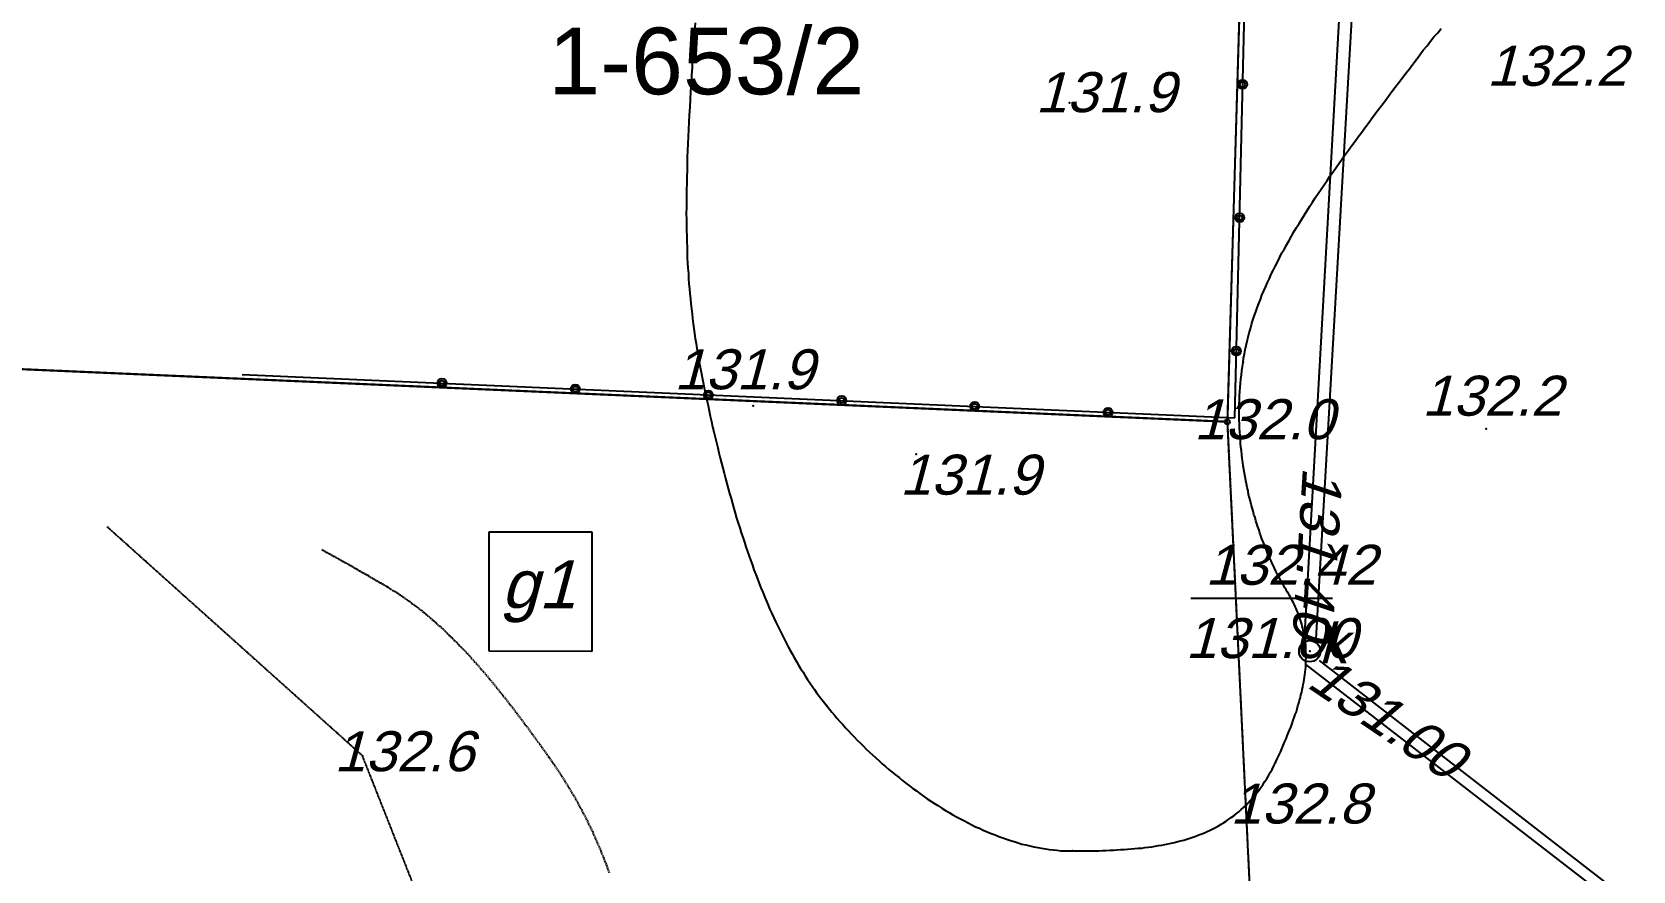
# Model space of a CAD drawing. Header units: millimetres. Extents: x -105266 to 178069, y 491 to 168574.
# Drawn here: x 20124 to 26127, y 88940 to 92085 of the extents above; entities that cross this region are included whole.
import ezdxf
from ezdxf.enums import TextEntityAlignment as Align

# ---------------------------------------------------------------- set-up
doc = ezdxf.new("R2010")
doc.units = ezdxf.units.MM
for name, pattern in [('1', [0]), ('BGT', [0]), ('BUD', [0]), ('GDE', [0]), ('GUK', [2.8, 2.1, -0.7]), ('GUZ', [1.4, 0.7, -0.7]), ('UBK', [2.1, 1.4, -0.7]), ('WRC', [0]), ('WRP', [4.5, 3, -1.5]), ('WSD', [2.45, 1.75, -0.7])]:
    doc.linetypes.add(name, pattern=pattern)
for name, color, linetype in [('DZIALKI', 7, 'GDE'), ('EBUOA_MZ_T_0', 14, 'Continuous'), ('EBUPP_MZ_L_1', 14, 'BUD'), ('KONTURY', 90, 'GUK'), ('NUMERY_DZIALEK', 7, 'Continuous'), ('PUNKTY', 7, 'Continuous'), ('SZOPO_L_0', 171, '1'), ('UKKOA_T_0', 23, 'Continuous'), ('UKKOC_T_0', 23, 'Continuous'), ('UKKPA_L_0', 23, '1'), ('UKKPA_L_4', 14, '1'), ('UKKPB_L_0', 23, 'UBK'), ('UZYTKI', 90, 'GUZ'), ('WUKOS_T_4', 34, 'Continuous'), ('WUKPS_L_1', 34, '1'), ('WUKPS_L_8', 34, '1'), ('WWRPH_L_0', 23, 'WRC'), ('WWRPH_L_1', 23, 'WRP')]:
    doc.layers.add(name, color=color, linetype=linetype)
doc.styles.get("Standard").update_dxf_attribs({"font": 'arial.ttf'})

# ---------------------------------------------------------------- blocks, each defined once
blk = doc.blocks.new('GRO')
at = {"linetype": 'Continuous'}
blk.add_circle((0, 0), 0.09, dxfattribs=at)

msp = doc.modelspace()

# ---------------------------------------------------------------- linework, layer by layer
at = {"layer": 'DZIALKI'}
for p, q in [((24683.92, 93300.63), (24605.92, 90623.63)), ((17417.92, 90936.63), (24605.92, 90623.63)), ((24605.92, 90623.63), (19490.92, 90846.63)), ((24605.92, 90623.63), (24773.92, 87117.63))]:
    msp.add_line(p, q, dxfattribs=at)
at = {"layer": 'EBUPP_MZ_L_1', "linetype": 'BUD'}
for p, q in [((21837.92, 90211.63), (22222.92, 90210.63)), ((21837.92, 89763.63), (21837.92, 90211.63)), ((22222.92, 90210.63), (22222.92, 89762.63)), ((22222.92, 89762.63), (21837.92, 89763.63))]:
    msp.add_line(p, q, dxfattribs=at)
at = {"layer": 'KONTURY'}
for p, q in [((24683.92, 93300.63), (24605.92, 90623.63)), ((24605.92, 90623.63), (19490.92, 90846.63))]:
    msp.add_line(p, q, dxfattribs=at)
at = {"layer": 'SZOPO_L_0', "linetype": 'BGT'}
for p, q in [((24633.92, 90638.63), (24695.92, 93270.63)), ((20911.92, 90801.63), (24633.92, 90638.63))]:
    msp.add_line(p, q, dxfattribs=at)
for centre, radius in [((24662.92, 91888.63), 17), ((24662.92, 91888.63), 10), ((24651.92, 91388.63), 17), ((24651.92, 91388.63), 10), ((24639.92, 90888.63), 17), ((24639.92, 90888.63), 10), ((21660.92, 90768.63), 17), ((21660.92, 90768.63), 10), ((22160.92, 90746.63), 17), ((22160.92, 90746.63), 10), ((22659.92, 90724.63), 17), ((22659.92, 90724.63), 10), ((23159.92, 90703.63), 17), ((23159.92, 90703.63), 10), ((23658.92, 90681.63), 17), ((23658.92, 90681.63), 10), ((24158.92, 90659.63), 17), ((24158.92, 90659.63), 10)]:
    msp.add_circle(centre, radius, dxfattribs=at)
at = {"layer": 'UKKOC_T_0', "linetype": 'Continuous'}
msp.add_line((24468.92, 89962.63), (25000.92, 89962.63), dxfattribs=at)
at = {"layer": 'UKKPA_L_0', "linetype": '1'}
msp.add_circle((24914.92, 89763.63), 40, dxfattribs=at)
at = {"layer": 'UKKPA_L_4'}
msp.add_point((24914.92, 89763.63), dxfattribs=at)
at = {"layer": 'UKKPB_L_0', "linetype": '1'}
for p, q in [((25291.92, 95951.63), (24937.92, 89809.63)), ((24895.92, 89806.63), (25236.92, 95930.63)), ((28904.92, 86618.63), (24898.92, 89715.63)), ((24950.92, 89728.63), (28930.92, 86644.63))]:
    msp.add_line(p, q, dxfattribs=at)
at = {"layer": 'UZYTKI'}
for p, q in [((24683.92, 93300.63), (24605.92, 90623.63)), ((24605.92, 90623.63), (19490.92, 90846.63)), ((24605.92, 90623.63), (24773.92, 87117.63))]:
    msp.add_line(p, q, dxfattribs=at)
at = {"layer": 'WUKPS_L_1', "linetype": 'WSD'}
for p, q in [((21362.92, 89371.63), (20405.92, 90229.63)), ((21745.92, 88403.63), (21362.92, 89371.63))]:
    msp.add_line(p, q, dxfattribs=at)
at = {"layer": 'WUKPS_L_8', "linetype": '1'}
for p in [(25657.92, 91957.63), (24013.92, 91819.63), (22827.92, 90683.63), (24605.92, 90627.63), (25576.92, 90597.63), (23438.92, 90502.63), (21362.92, 89371.63), (24674.92, 89176.63)]:
    msp.add_point(p, dxfattribs=at)
at = {"layer": 'WWRPH_L_0', "linetype": 'WRC'}
for p, q in [((22610.92, 92119.63), (22607.92, 92084.63)), ((25394.92, 92082.63), (25407.92, 92098.63)), ((22605.92, 92050.63), (22603.92, 92017.63)), ((22607.92, 92084.63), (22605.92, 92050.63)), ((25340.92, 92016.63), (25354.92, 92033.63)), ((25354.92, 92033.63), (25367.92, 92050.63)), ((25367.92, 92050.63), (25380.92, 92066.63)), ((25380.92, 92066.63), (25394.92, 92082.63)), ((22600.92, 91985.63), (22598.92, 91953.63)), ((22603.92, 92017.63), (22600.92, 91985.63)), ((25301.92, 91964.63), (25314.92, 91982.63)), ((25314.92, 91982.63), (25327.92, 91999.63)), ((25327.92, 91999.63), (25340.92, 92016.63)), ((22596.92, 91922.63), (22594.92, 91891.63)), ((22598.92, 91953.63), (22596.92, 91922.63)), ((25248.92, 91895.63), (25261.92, 91912.63)), ((25261.92, 91912.63), (25275.92, 91930.63)), ((25275.92, 91930.63), (25288.92, 91947.63)), ((25288.92, 91947.63), (25301.92, 91964.63)), ((22592.92, 91861.63), (22591.92, 91832.63)), ((22594.92, 91891.63), (22592.92, 91861.63)), ((25210.92, 91844.63), (25222.92, 91861.63)), ((25222.92, 91861.63), (25235.92, 91878.63)), ((25235.92, 91878.63), (25248.92, 91895.63)), ((22589.92, 91803.63), (22587.92, 91774.63)), ((22591.92, 91832.63), (22589.92, 91803.63)), ((25158.92, 91776.63), (25171.92, 91793.63)), ((25171.92, 91793.63), (25184.92, 91810.63)), ((25184.92, 91810.63), (25197.92, 91827.63)), ((25197.92, 91827.63), (25210.92, 91844.63)), ((22586.92, 91746.63), (22585.92, 91719.63)), ((22587.92, 91774.63), (22586.92, 91746.63)), ((25121.92, 91725.63), (25133.92, 91742.63)), ((25133.92, 91742.63), (25146.92, 91759.63)), ((25146.92, 91759.63), (25158.92, 91776.63)), ((22583.92, 91692.63), (22582.92, 91666.63)), ((22585.92, 91719.63), (22583.92, 91692.63)), ((25072.92, 91659.63), (25084.92, 91675.63)), ((25084.92, 91675.63), (25096.92, 91692.63)), ((25096.92, 91692.63), (25109.92, 91709.63)), ((25109.92, 91709.63), (25121.92, 91725.63)), ((22580.92, 91615.63), (22579.92, 91590.63)), ((22581.92, 91640.63), (22580.92, 91615.63)), ((22582.92, 91666.63), (22581.92, 91640.63)), ((25036.92, 91609.63), (25048.92, 91626.63)), ((25048.92, 91626.63), (25060.92, 91642.63)), ((25060.92, 91642.63), (25072.92, 91659.63)), ((22579.92, 91565.63), (22578.92, 91541.63)), ((22579.92, 91590.63), (22579.92, 91565.63)), ((24990.92, 91544.63), (25002.92, 91560.63)), ((25002.92, 91560.63), (25013.92, 91577.63)), ((25013.92, 91577.63), (25025.92, 91593.63)), ((25025.92, 91593.63), (25036.92, 91609.63)), ((22578.92, 91517.63), (22577.92, 91494.63)), ((22577.92, 91494.63), (22577.92, 91471.63)), ((22578.92, 91541.63), (22578.92, 91517.63)), ((24946.92, 91479.63), (24957.92, 91495.63)), ((24957.92, 91495.63), (24968.92, 91512.63)), ((24968.92, 91512.63), (24979.92, 91528.63)), ((24979.92, 91528.63), (24990.92, 91544.63)), ((22577.92, 91471.63), (22577.92, 91448.63)), ((22577.92, 91448.63), (22577.92, 91426.63)), ((24914.92, 91431.63), (24925.92, 91447.63)), ((24925.92, 91447.63), (24935.92, 91463.63)), ((24935.92, 91463.63), (24946.92, 91479.63)), ((22577.92, 91426.63), (22576.92, 91404.63)), ((22576.92, 91404.63), (22577.92, 91382.63)), ((22577.92, 91382.63), (22577.92, 91361.63)), ((24874.92, 91367.63), (24884.92, 91383.63)), ((24884.92, 91383.63), (24894.92, 91399.63)), ((24894.92, 91399.63), (24904.92, 91415.63)), ((24904.92, 91415.63), (24914.92, 91431.63)), ((22577.92, 91361.63), (22577.92, 91340.63)), ((22577.92, 91340.63), (22578.92, 91319.63)), ((22578.92, 91319.63), (22578.92, 91298.63)), ((24837.92, 91303.63), (24846.92, 91319.63)), ((24846.92, 91319.63), (24855.92, 91335.63)), ((24855.92, 91335.63), (24865.92, 91351.63)), ((24865.92, 91351.63), (24874.92, 91367.63)), ((22578.92, 91298.63), (22579.92, 91278.63)), ((22579.92, 91278.63), (22580.92, 91258.63)), ((22580.92, 91258.63), (22580.92, 91238.63)), ((24802.92, 91240.63), (24810.92, 91256.63)), ((24810.92, 91256.63), (24819.92, 91272.63)), ((24819.92, 91272.63), (24828.92, 91288.63)), ((24828.92, 91288.63), (24837.92, 91303.63)), ((22580.92, 91238.63), (22581.92, 91218.63)), ((22581.92, 91218.63), (22582.92, 91199.63)), ((22582.92, 91199.63), (22584.92, 91179.63)), ((24770.92, 91177.63), (24778.92, 91193.63)), ((24778.92, 91193.63), (24786.92, 91208.63)), ((24786.92, 91208.63), (24794.92, 91224.63)), ((24794.92, 91224.63), (24802.92, 91240.63)), ((22584.92, 91179.63), (22585.92, 91160.63)), ((22585.92, 91160.63), (22586.92, 91141.63)), ((22586.92, 91141.63), (22588.92, 91122.63)), ((24749.92, 91130.63), (24756.92, 91145.63)), ((24756.92, 91145.63), (24763.92, 91161.63)), ((24763.92, 91161.63), (24770.92, 91177.63)), ((22588.92, 91122.63), (22590.92, 91103.63)), ((22590.92, 91103.63), (22592.92, 91084.63)), ((22592.92, 91084.63), (22593.92, 91066.63)), ((24723.92, 91067.63), (24729.92, 91082.63)), ((24729.92, 91082.63), (24735.92, 91098.63)), ((24735.92, 91098.63), (24742.92, 91114.63)), ((24742.92, 91114.63), (24749.92, 91130.63)), ((22593.92, 91066.63), (22596.92, 91047.63)), ((22596.92, 91047.63), (22598.92, 91028.63)), ((22598.92, 91028.63), (22600.92, 91010.63)), ((24701.92, 91004.63), (24706.92, 91019.63)), ((24706.92, 91019.63), (24712.92, 91035.63)), ((24712.92, 91035.63), (24717.92, 91051.63)), ((24717.92, 91051.63), (24723.92, 91067.63)), ((22600.92, 91010.63), (22602.92, 90991.63)), ((22602.92, 90991.63), (22605.92, 90973.63)), ((22605.92, 90973.63), (22607.92, 90954.63)), ((22607.92, 90954.63), (22610.92, 90935.63)), ((24683.92, 90941.63), (24687.92, 90957.63)), ((24687.92, 90957.63), (24692.92, 90972.63)), ((24692.92, 90972.63), (24696.92, 90988.63)), ((24696.92, 90988.63), (24701.92, 91004.63)), ((22610.92, 90935.63), (22613.92, 90917.63)), ((22613.92, 90917.63), (22616.92, 90898.63)), ((22616.92, 90898.63), (22619.92, 90879.63)), ((24669.92, 90878.63), (24672.92, 90893.63)), ((24672.92, 90893.63), (24676.92, 90909.63)), ((24676.92, 90909.63), (24679.92, 90925.63)), ((24679.92, 90925.63), (24683.92, 90941.63)), ((22619.92, 90879.63), (22623.92, 90860.63)), ((22623.92, 90860.63), (22626.92, 90841.63)), ((22626.92, 90841.63), (22629.92, 90822.63)), ((24662.92, 90830.63), (24664.92, 90846.63)), ((24664.92, 90846.63), (24666.92, 90862.63)), ((24666.92, 90862.63), (24669.92, 90878.63)), ((22629.92, 90822.63), (22633.92, 90803.63)), ((22633.92, 90803.63), (22637.92, 90783.63)), ((22637.92, 90783.63), (22641.92, 90764.63)), ((24655.92, 90768.63), (24656.92, 90783.63)), ((24656.92, 90783.63), (24658.92, 90799.63)), ((24658.92, 90799.63), (24660.92, 90814.63)), ((24660.92, 90814.63), (24662.92, 90830.63)), ((22641.92, 90764.63), (22645.92, 90744.63)), ((22645.92, 90744.63), (22649.92, 90724.63)), ((22649.92, 90724.63), (22653.92, 90704.63)), ((24651.92, 90721.63), (24652.92, 90737.63)), ((24651.92, 90706.63), (24651.92, 90721.63)), ((24652.92, 90737.63), (24653.92, 90752.63)), ((24653.92, 90752.63), (24655.92, 90768.63)), ((22653.92, 90704.63), (22658.92, 90684.63)), ((22658.92, 90684.63), (22662.92, 90664.63)), ((22662.92, 90664.63), (22666.92, 90644.63)), ((24650.92, 90691.63), (24651.92, 90706.63)), ((24650.92, 90675.63), (24650.92, 90691.63)), ((24650.92, 90660.63), (24650.92, 90675.63)), ((24650.92, 90645.63), (24650.92, 90660.63)), ((22666.92, 90644.63), (22671.92, 90624.63)), ((22671.92, 90624.63), (22675.92, 90604.63)), ((22675.92, 90604.63), (22680.92, 90585.63)), ((24650.92, 90630.63), (24650.92, 90645.63)), ((24651.92, 90615.63), (24650.92, 90630.63)), ((24651.92, 90601.63), (24651.92, 90615.63)), ((24652.92, 90586.63), (24651.92, 90601.63)), ((22680.92, 90585.63), (22684.92, 90565.63)), ((22684.92, 90565.63), (22689.92, 90545.63)), ((22689.92, 90545.63), (22694.92, 90526.63)), ((24653.92, 90571.63), (24652.92, 90586.63)), ((24654.92, 90557.63), (24653.92, 90571.63)), ((24655.92, 90542.63), (24654.92, 90557.63)), ((24656.92, 90528.63), (24655.92, 90542.63)), ((22694.92, 90526.63), (22698.92, 90507.63)), ((22698.92, 90507.63), (22703.92, 90487.63)), ((22703.92, 90487.63), (22708.92, 90468.63)), ((24658.92, 90514.63), (24656.92, 90528.63)), ((24659.92, 90499.63), (24658.92, 90514.63)), ((24661.92, 90485.63), (24659.92, 90499.63)), ((24663.92, 90471.63), (24661.92, 90485.63)), ((24665.92, 90458.63), (24663.92, 90471.63)), ((22708.92, 90468.63), (22713.92, 90449.63)), ((22713.92, 90449.63), (22718.92, 90430.63)), ((22718.92, 90430.63), (22723.92, 90411.63)), ((22723.92, 90411.63), (22728.92, 90392.63)), ((24667.92, 90444.63), (24665.92, 90458.63)), ((24669.92, 90430.63), (24667.92, 90444.63)), ((24672.92, 90417.63), (24669.92, 90430.63)), ((24674.92, 90403.63), (24672.92, 90417.63)), ((22728.92, 90392.63), (22733.92, 90373.63)), ((22733.92, 90373.63), (22738.92, 90354.63)), ((22738.92, 90354.63), (22744.92, 90335.63)), ((24677.92, 90390.63), (24674.92, 90403.63)), ((24680.92, 90377.63), (24677.92, 90390.63)), ((24683.92, 90364.63), (24680.92, 90377.63)), ((24685.92, 90351.63), (24683.92, 90364.63)), ((24688.92, 90338.63), (24685.92, 90351.63)), ((22744.92, 90335.63), (22749.92, 90317.63)), ((22749.92, 90317.63), (22754.92, 90298.63)), ((22754.92, 90298.63), (22760.92, 90280.63)), ((24692.92, 90325.63), (24688.92, 90338.63)), ((24695.92, 90313.63), (24692.92, 90325.63)), ((24698.92, 90300.63), (24695.92, 90313.63)), ((24702.92, 90288.63), (24698.92, 90300.63)), ((22760.92, 90280.63), (22765.92, 90262.63)), ((22765.92, 90262.63), (22771.92, 90243.63)), ((22771.92, 90243.63), (22777.92, 90225.63)), ((24705.92, 90276.63), (24702.92, 90288.63)), ((24709.92, 90264.63), (24705.92, 90276.63)), ((24712.92, 90252.63), (24709.92, 90264.63)), ((24716.92, 90240.63), (24712.92, 90252.63)), ((24720.92, 90229.63), (24716.92, 90240.63)), ((22777.92, 90225.63), (22782.92, 90207.63)), ((22782.92, 90207.63), (22788.92, 90190.63)), ((22788.92, 90190.63), (22794.92, 90172.63)), ((22794.92, 90172.63), (22800.92, 90154.63)), ((24724.92, 90217.63), (24720.92, 90229.63)), ((24727.92, 90206.63), (24724.92, 90217.63)), ((24731.92, 90195.63), (24727.92, 90206.63)), ((24735.92, 90184.63), (24731.92, 90195.63)), ((24739.92, 90173.63), (24735.92, 90184.63)), ((24744.92, 90162.63), (24739.92, 90173.63)), ((22800.92, 90154.63), (22806.92, 90137.63)), ((22806.92, 90137.63), (22812.92, 90119.63)), ((22812.92, 90119.63), (22818.92, 90102.63)), ((24748.92, 90152.63), (24744.92, 90162.63)), ((24752.92, 90142.63), (24748.92, 90152.63)), ((24756.92, 90131.63), (24752.92, 90142.63)), ((24760.92, 90121.63), (24756.92, 90131.63)), ((24765.92, 90112.63), (24760.92, 90121.63)), ((24769.92, 90102.63), (24765.92, 90112.63)), ((22818.92, 90102.63), (22824.92, 90085.63)), ((22824.92, 90085.63), (22830.92, 90068.63)), ((22830.92, 90068.63), (22837.92, 90051.63)), ((22837.92, 90051.63), (22843.92, 90034.63)), ((24773.92, 90092.63), (24769.92, 90102.63)), ((24778.92, 90083.63), (24773.92, 90092.63)), ((24782.92, 90074.63), (24778.92, 90083.63)), ((24786.92, 90065.63), (24782.92, 90074.63)), ((24791.92, 90056.63), (24786.92, 90065.63)), ((24795.92, 90048.63), (24791.92, 90056.63)), ((22843.92, 90034.63), (22850.92, 90017.63)), ((22850.92, 90017.63), (22856.92, 90000.63)), ((22856.92, 90000.63), (22863.92, 89984.63)), ((24800.92, 90039.63), (24795.92, 90048.63)), ((24804.92, 90031.63), (24800.92, 90039.63)), ((24808.92, 90023.63), (24804.92, 90031.63)), ((24813.92, 90015.63), (24808.92, 90023.63)), ((24817.92, 90008.63), (24813.92, 90015.63)), ((24821.92, 90000.63), (24817.92, 90008.63)), ((24826.92, 89993.63), (24821.92, 90000.63)), ((24830.92, 89986.63), (24826.92, 89993.63)), ((22863.92, 89984.63), (22870.92, 89968.63)), ((22870.92, 89968.63), (22877.92, 89951.63)), ((22877.92, 89951.63), (22883.92, 89935.63)), ((22883.92, 89935.63), (22890.92, 89919.63)), ((24834.92, 89979.63), (24830.92, 89986.63)), ((24838.92, 89972.63), (24834.92, 89979.63)), ((24842.92, 89965.63), (24838.92, 89972.63)), ((24846.92, 89958.63), (24842.92, 89965.63)), ((24850.92, 89951.63), (24846.92, 89958.63)), ((24853.92, 89944.63), (24850.92, 89951.63)), ((24857.92, 89937.63), (24853.92, 89944.63)), ((24860.92, 89930.63), (24857.92, 89937.63)), ((22890.92, 89919.63), (22897.92, 89904.63)), ((22897.92, 89904.63), (22905.92, 89888.63)), ((22905.92, 89888.63), (22912.92, 89872.63)), ((22912.92, 89872.63), (22919.92, 89857.63)), ((24863.92, 89923.63), (24860.92, 89930.63)), ((24866.92, 89915.63), (24863.92, 89923.63)), ((24869.92, 89908.63), (24866.92, 89915.63)), ((24872.92, 89901.63), (24869.92, 89908.63)), ((24875.92, 89894.63), (24872.92, 89901.63)), ((24877.92, 89886.63), (24875.92, 89894.63)), ((24880.92, 89879.63), (24877.92, 89886.63)), ((24882.92, 89872.63), (24880.92, 89879.63)), ((24884.92, 89864.63), (24882.92, 89872.63)), ((22919.92, 89857.63), (22927.92, 89842.63)), ((22927.92, 89842.63), (22934.92, 89827.63)), ((22934.92, 89827.63), (22942.92, 89812.63)), ((22942.92, 89812.63), (22949.92, 89797.63)), ((24886.92, 89857.63), (24884.92, 89864.63)), ((24888.92, 89849.63), (24886.92, 89857.63)), ((24890.92, 89842.63), (24888.92, 89849.63)), ((24892.92, 89834.63), (24890.92, 89842.63)), ((24893.92, 89826.63), (24892.92, 89834.63)), ((24895.92, 89819.63), (24893.92, 89826.63)), ((24896.92, 89811.63), (24895.92, 89819.63)), ((24897.92, 89803.63), (24896.92, 89811.63)), ((22949.92, 89797.63), (22957.92, 89782.63)), ((22957.92, 89782.63), (22965.92, 89768.63)), ((22965.92, 89768.63), (22973.92, 89753.63)), ((22973.92, 89753.63), (22981.92, 89739.63)), ((24898.92, 89795.63), (24897.92, 89803.63)), ((24899.92, 89787.63), (24898.92, 89795.63)), ((24899.92, 89779.63), (24899.92, 89787.63)), ((24900.92, 89771.63), (24899.92, 89779.63)), ((24900.92, 89762.63), (24900.92, 89771.63)), ((24901.92, 89754.63), (24900.92, 89762.63)), ((24901.92, 89746.63), (24901.92, 89754.63)), ((22981.92, 89739.63), (22989.92, 89725.63)), ((22989.92, 89725.63), (22997.92, 89711.63)), ((22997.92, 89711.63), (23005.92, 89698.63)), ((23005.92, 89698.63), (23014.92, 89684.63)), ((24897.92, 89685.63), (24898.92, 89694.63)), ((24898.92, 89694.63), (24899.92, 89702.63)), ((24899.92, 89711.63), (24900.92, 89720.63)), ((24899.92, 89702.63), (24899.92, 89711.63)), ((24900.92, 89729.63), (24901.92, 89737.63)), ((24900.92, 89720.63), (24900.92, 89729.63)), ((24901.92, 89737.63), (24901.92, 89746.63)), ((23014.92, 89684.63), (23022.92, 89671.63)), ((23022.92, 89671.63), (23031.92, 89657.63)), ((23031.92, 89657.63), (23039.92, 89644.63)), ((23039.92, 89644.63), (23048.92, 89632.63)), ((23048.92, 89632.63), (23057.92, 89619.63)), ((24888.92, 89628.63), (24890.92, 89638.63)), ((24890.92, 89638.63), (24892.92, 89648.63)), ((24892.92, 89648.63), (24893.92, 89657.63)), ((24893.92, 89657.63), (24895.92, 89666.63)), ((24895.92, 89666.63), (24896.92, 89675.63)), ((24896.92, 89675.63), (24897.92, 89685.63)), ((23057.92, 89619.63), (23066.92, 89606.63)), ((23066.92, 89606.63), (23075.92, 89594.63)), ((23075.92, 89594.63), (23084.92, 89582.63)), ((23084.92, 89582.63), (23094.92, 89570.63)), ((23094.92, 89570.63), (23103.92, 89558.63)), ((24873.92, 89568.63), (24876.92, 89579.63)), ((24876.92, 89579.63), (24879.92, 89589.63)), ((24879.92, 89589.63), (24881.92, 89599.63)), ((24881.92, 89599.63), (24884.92, 89609.63)), ((24884.92, 89609.63), (24886.92, 89619.63)), ((24886.92, 89619.63), (24888.92, 89628.63)), ((23103.92, 89558.63), (23113.92, 89546.63)), ((23113.92, 89546.63), (23122.92, 89535.63)), ((23122.92, 89535.63), (23132.92, 89523.63)), ((23132.92, 89523.63), (23142.92, 89511.63)), ((23142.92, 89511.63), (23152.92, 89500.63)), ((24852.92, 89504.63), (24856.92, 89515.63)), ((24856.92, 89515.63), (24860.92, 89526.63)), ((24860.92, 89526.63), (24864.92, 89536.63)), ((24864.92, 89536.63), (24867.92, 89547.63)), ((24867.92, 89547.63), (24870.92, 89558.63)), ((24870.92, 89558.63), (24873.92, 89568.63)), ((23152.92, 89500.63), (23163.92, 89488.63)), ((23163.92, 89488.63), (23173.92, 89476.63)), ((23173.92, 89476.63), (23184.92, 89465.63)), ((23184.92, 89465.63), (23195.92, 89453.63)), ((23195.92, 89453.63), (23206.92, 89442.63)), ((24830.92, 89446.63), (24835.92, 89458.63)), ((24835.92, 89458.63), (24840.92, 89469.63)), ((24840.92, 89469.63), (24844.92, 89481.63)), ((24844.92, 89481.63), (24848.92, 89492.63)), ((24848.92, 89492.63), (24852.92, 89504.63)), ((23206.92, 89442.63), (23217.92, 89430.63)), ((23217.92, 89430.63), (23228.92, 89419.63)), ((23228.92, 89419.63), (23240.92, 89408.63)), ((23240.92, 89408.63), (23251.92, 89396.63)), ((23251.92, 89396.63), (23263.92, 89385.63)), ((24804.92, 89385.63), (24810.92, 89397.63)), ((24810.92, 89397.63), (24815.92, 89410.63)), ((24815.92, 89410.63), (24820.92, 89422.63)), ((24820.92, 89422.63), (24826.92, 89434.63)), ((24826.92, 89434.63), (24830.92, 89446.63)), ((23263.92, 89385.63), (23275.92, 89374.63)), ((23275.92, 89374.63), (23287.92, 89363.63)), ((23287.92, 89363.63), (23299.92, 89352.63)), ((23299.92, 89352.63), (23311.92, 89341.63)), ((23311.92, 89341.63), (23323.92, 89331.63)), ((23323.92, 89331.63), (23336.92, 89320.63)), ((24773.92, 89320.63), (24780.92, 89333.63)), ((24780.92, 89333.63), (24786.92, 89346.63)), ((24786.92, 89346.63), (24792.92, 89359.63)), ((24792.92, 89359.63), (24798.92, 89372.63)), ((24798.92, 89372.63), (24804.92, 89385.63)), ((23336.92, 89320.63), (23348.92, 89309.63)), ((23348.92, 89309.63), (23361.92, 89299.63)), ((23361.92, 89299.63), (23374.92, 89289.63)), ((23374.92, 89289.63), (23387.92, 89278.63)), ((23387.92, 89278.63), (23400.92, 89268.63)), ((24738.92, 89262.63), (24745.92, 89273.63)), ((24745.92, 89273.63), (24753.92, 89285.63)), ((24753.92, 89285.63), (24760.92, 89296.63)), ((24760.92, 89296.63), (24766.92, 89308.63)), ((24766.92, 89308.63), (24773.92, 89320.63)), ((23400.92, 89268.63), (23413.92, 89258.63)), ((23413.92, 89258.63), (23426.92, 89248.63)), ((23426.92, 89248.63), (23439.92, 89239.63)), ((23439.92, 89239.63), (23452.92, 89229.63)), ((23452.92, 89229.63), (23466.92, 89220.63)), ((23466.92, 89220.63), (23479.92, 89210.63)), ((23479.92, 89210.63), (23493.92, 89201.63)), ((24691.92, 89203.63), (24699.92, 89212.63)), ((24699.92, 89212.63), (24707.92, 89221.63)), ((24707.92, 89221.63), (24715.92, 89231.63)), ((24715.92, 89231.63), (24723.92, 89241.63)), ((24723.92, 89241.63), (24731.92, 89252.63)), ((24731.92, 89252.63), (24738.92, 89262.63)), ((23493.92, 89201.63), (23507.92, 89192.63)), ((23507.92, 89192.63), (23520.92, 89184.63)), ((23520.92, 89184.63), (23534.92, 89175.63)), ((23534.92, 89175.63), (23548.92, 89166.63)), ((23548.92, 89166.63), (23562.92, 89158.63)), ((23562.92, 89158.63), (23576.92, 89150.63)), ((23576.92, 89150.63), (23590.92, 89142.63)), ((24630.92, 89146.63), (24639.92, 89154.63)), ((24639.92, 89154.63), (24648.92, 89161.63)), ((24648.92, 89161.63), (24657.92, 89169.63)), ((24657.92, 89169.63), (24666.92, 89177.63)), ((24666.92, 89177.63), (24674.92, 89185.63)), ((24674.92, 89185.63), (24683.92, 89194.63)), ((24683.92, 89194.63), (24691.92, 89203.63)), ((23590.92, 89142.63), (23604.92, 89134.63)), ((23604.92, 89134.63), (23619.92, 89127.63)), ((23619.92, 89127.63), (23633.92, 89119.63)), ((23633.92, 89119.63), (23647.92, 89112.63)), ((23647.92, 89112.63), (23661.92, 89105.63)), ((23661.92, 89105.63), (23676.92, 89099.63)), ((23676.92, 89099.63), (23690.92, 89092.63)), ((23690.92, 89092.63), (23705.92, 89086.63)), ((24530.92, 89087.63), (24541.92, 89092.63)), ((24541.92, 89092.63), (24551.92, 89097.63)), ((24551.92, 89097.63), (24561.92, 89102.63)), ((24561.92, 89102.63), (24572.92, 89108.63)), ((24572.92, 89108.63), (24582.92, 89114.63)), ((24582.92, 89114.63), (24591.92, 89120.63)), ((24591.92, 89120.63), (24601.92, 89126.63)), ((24601.92, 89126.63), (24611.92, 89133.63)), ((24611.92, 89133.63), (24620.92, 89139.63)), ((24620.92, 89139.63), (24630.92, 89146.63)), ((23705.92, 89086.63), (23719.92, 89080.63)), ((23719.92, 89080.63), (23734.92, 89074.63)), ((23734.92, 89074.63), (23748.92, 89068.63)), ((23748.92, 89068.63), (23763.92, 89063.63)), ((23763.92, 89063.63), (23777.92, 89058.63)), ((23777.92, 89058.63), (23792.92, 89053.63)), ((23792.92, 89053.63), (23806.92, 89049.63)), ((23806.92, 89049.63), (23821.92, 89044.63)), ((23821.92, 89044.63), (23835.92, 89040.63)), ((23835.92, 89040.63), (23850.92, 89037.63)), ((23850.92, 89037.63), (23865.92, 89033.63)), ((23865.92, 89033.63), (23879.92, 89030.63)), ((23879.92, 89030.63), (23894.92, 89027.63)), ((24309.92, 89028.63), (24322.92, 89030.63)), ((24322.92, 89030.63), (24334.92, 89032.63)), ((24334.92, 89032.63), (24347.92, 89034.63)), ((24347.92, 89034.63), (24359.92, 89036.63)), ((24359.92, 89036.63), (24371.92, 89038.63)), ((24371.92, 89038.63), (24383.92, 89041.63)), ((24383.92, 89041.63), (24395.92, 89043.63)), ((24395.92, 89043.63), (24407.92, 89046.63)), ((24407.92, 89046.63), (24419.92, 89049.63)), ((24419.92, 89049.63), (24430.92, 89052.63)), ((24430.92, 89052.63), (24442.92, 89055.63)), ((24442.92, 89055.63), (24453.92, 89058.63)), ((24453.92, 89058.63), (24465.92, 89062.63)), ((24465.92, 89062.63), (24476.92, 89066.63)), ((24476.92, 89066.63), (24487.92, 89069.63)), ((24487.92, 89069.63), (24498.92, 89074.63)), ((24498.92, 89074.63), (24509.92, 89078.63)), ((24509.92, 89078.63), (24520.92, 89082.63)), ((24520.92, 89082.63), (24530.92, 89087.63)), ((23894.92, 89027.63), (23908.92, 89024.63)), ((23908.92, 89024.63), (23923.92, 89022.63)), ((23923.92, 89022.63), (23937.92, 89020.63)), ((23937.92, 89020.63), (23952.92, 89018.63)), ((23952.92, 89018.63), (23966.92, 89017.63)), ((23966.92, 89017.63), (23981.92, 89015.63)), ((23981.92, 89015.63), (23995.92, 89015.63)), ((23995.92, 89015.63), (24010.92, 89014.63)), ((24010.92, 89014.63), (24024.92, 89014.63)), ((24024.92, 89014.63), (24038.92, 89014.63)), ((24038.92, 89014.63), (24053.92, 89014.63)), ((24053.92, 89014.63), (24067.92, 89014.63)), ((24067.92, 89014.63), (24081.92, 89014.63)), ((24081.92, 89014.63), (24095.92, 89015.63)), ((24095.92, 89015.63), (24109.92, 89015.63)), ((24109.92, 89015.63), (24123.92, 89015.63)), ((24123.92, 89015.63), (24137.92, 89016.63)), ((24137.92, 89016.63), (24151.92, 89016.63)), ((24151.92, 89016.63), (24164.92, 89017.63)), ((24164.92, 89017.63), (24178.92, 89017.63)), ((24178.92, 89017.63), (24191.92, 89018.63)), ((24191.92, 89018.63), (24205.92, 89019.63)), ((24205.92, 89019.63), (24218.92, 89020.63)), ((24218.92, 89020.63), (24231.92, 89021.63)), ((24231.92, 89021.63), (24245.92, 89022.63)), ((24245.92, 89022.63), (24258.92, 89023.63)), ((24258.92, 89023.63), (24271.92, 89024.63)), ((24271.92, 89024.63), (24284.92, 89025.63)), ((24284.92, 89025.63), (24296.92, 89027.63)), ((24296.92, 89027.63), (24309.92, 89028.63))]:
    msp.add_line(p, q, dxfattribs=at)
for p in [(25314.92, 91982.63), (24664.92, 90846.63), (22649.92, 90724.63), (24830.92, 89986.63), (23103.92, 89558.63), (24786.92, 89346.63), (24024.92, 89014.63)]:
    msp.add_point(p, dxfattribs=at)
at = {"layer": 'WWRPH_L_1', "linetype": 'WRP'}
for p, q in [((21210.92, 90144.63), (21222.92, 90137.63)), ((21222.92, 90137.63), (21235.92, 90130.63)), ((21235.92, 90130.63), (21247.92, 90123.63)), ((21247.92, 90123.63), (21259.92, 90117.63)), ((21259.92, 90117.63), (21271.92, 90110.63)), ((21271.92, 90110.63), (21283.92, 90103.63)), ((21283.92, 90103.63), (21295.92, 90097.63)), ((21295.92, 90097.63), (21307.92, 90090.63)), ((21307.92, 90090.63), (21318.92, 90084.63)), ((21318.92, 90084.63), (21330.92, 90077.63)), ((21330.92, 90077.63), (21341.92, 90071.63)), ((21341.92, 90071.63), (21352.92, 90064.63)), ((21352.92, 90064.63), (21363.92, 90058.63)), ((21363.92, 90058.63), (21374.92, 90052.63)), ((21374.92, 90052.63), (21385.92, 90046.63)), ((21385.92, 90046.63), (21396.92, 90039.63)), ((21396.92, 90039.63), (21406.92, 90033.63)), ((21406.92, 90033.63), (21417.92, 90027.63)), ((21417.92, 90027.63), (21427.92, 90021.63)), ((21427.92, 90021.63), (21437.92, 90016.63)), ((21437.92, 90016.63), (21446.92, 90010.63)), ((21446.92, 90010.63), (21456.92, 90004.63)), ((21456.92, 90004.63), (21465.92, 89998.63)), ((21465.92, 89998.63), (21475.92, 89992.63)), ((21475.92, 89992.63), (21484.92, 89987.63)), ((21484.92, 89987.63), (21494.92, 89981.63)), ((21494.92, 89981.63), (21503.92, 89974.63)), ((21503.92, 89974.63), (21512.92, 89968.63)), ((21512.92, 89968.63), (21521.92, 89962.63)), ((21521.92, 89962.63), (21530.92, 89955.63)), ((21530.92, 89955.63), (21539.92, 89949.63)), ((21539.92, 89949.63), (21548.92, 89942.63)), ((21548.92, 89942.63), (21557.92, 89935.63)), ((21557.92, 89935.63), (21566.92, 89929.63)), ((21566.92, 89929.63), (21575.92, 89922.63)), ((21575.92, 89922.63), (21584.92, 89915.63)), ((21584.92, 89915.63), (21593.92, 89908.63)), ((21593.92, 89908.63), (21602.92, 89900.63)), ((21602.92, 89900.63), (21611.92, 89893.63)), ((21611.92, 89893.63), (21619.92, 89885.63)), ((21619.92, 89885.63), (21628.92, 89878.63)), ((21628.92, 89878.63), (21637.92, 89870.63)), ((21637.92, 89870.63), (21645.92, 89862.63)), ((21645.92, 89862.63), (21654.92, 89855.63)), ((21654.92, 89855.63), (21663.92, 89847.63)), ((21663.92, 89847.63), (21671.92, 89839.63)), ((21671.92, 89839.63), (21680.92, 89830.63)), ((21680.92, 89830.63), (21688.92, 89822.63)), ((21688.92, 89822.63), (21697.92, 89814.63)), ((21697.92, 89814.63), (21705.92, 89805.63)), ((21705.92, 89805.63), (21714.92, 89797.63)), ((21714.92, 89797.63), (21722.92, 89788.63)), ((21722.92, 89788.63), (21731.92, 89779.63)), ((21731.92, 89779.63), (21739.92, 89771.63)), ((21739.92, 89771.63), (21748.92, 89762.63)), ((21748.92, 89762.63), (21756.92, 89753.63)), ((21756.92, 89753.63), (21764.92, 89744.63)), ((21764.92, 89744.63), (21773.92, 89734.63)), ((21773.92, 89734.63), (21781.92, 89725.63)), ((21781.92, 89725.63), (21790.92, 89716.63)), ((21790.92, 89716.63), (21798.92, 89706.63)), ((21798.92, 89706.63), (21806.92, 89696.63)), ((21806.92, 89696.63), (21815.92, 89687.63)), ((21815.92, 89687.63), (21823.92, 89677.63)), ((21823.92, 89677.63), (21832.92, 89667.63)), ((21832.92, 89667.63), (21840.92, 89657.63)), ((21840.92, 89657.63), (21848.92, 89647.63)), ((21848.92, 89647.63), (21857.92, 89637.63)), ((21857.92, 89637.63), (21865.92, 89626.63)), ((21865.92, 89626.63), (21873.92, 89616.63)), ((21873.92, 89616.63), (21882.92, 89605.63)), ((21882.92, 89605.63), (21890.92, 89595.63)), ((21890.92, 89595.63), (21899.92, 89584.63)), ((21899.92, 89584.63), (21907.92, 89573.63)), ((21907.92, 89573.63), (21915.92, 89563.63)), ((21915.92, 89563.63), (21924.92, 89552.63)), ((21924.92, 89552.63), (21932.92, 89541.63)), ((21932.92, 89541.63), (21941.92, 89530.63)), ((21941.92, 89530.63), (21949.92, 89518.63)), ((21949.92, 89518.63), (21958.92, 89507.63)), ((21958.92, 89507.63), (21966.92, 89496.63)), ((21966.92, 89496.63), (21975.92, 89484.63)), ((21975.92, 89484.63), (21984.92, 89472.63)), ((21984.92, 89472.63), (21992.92, 89461.63)), ((21992.92, 89461.63), (22001.92, 89449.63)), ((22001.92, 89449.63), (22009.92, 89437.63)), ((22009.92, 89437.63), (22018.92, 89425.63)), ((22018.92, 89425.63), (22027.92, 89413.63)), ((22027.92, 89413.63), (22036.92, 89401.63)), ((22036.92, 89401.63), (22044.92, 89389.63)), ((22044.92, 89389.63), (22053.92, 89376.63)), ((22053.92, 89376.63), (22062.92, 89364.63)), ((22062.92, 89364.63), (22071.92, 89351.63)), ((22071.92, 89351.63), (22080.92, 89339.63)), ((22080.92, 89339.63), (22088.92, 89326.63)), ((22088.92, 89326.63), (22097.92, 89313.63)), ((22097.92, 89313.63), (22105.92, 89301.63)), ((22105.92, 89301.63), (22113.92, 89288.63)), ((22113.92, 89288.63), (22121.92, 89275.63)), ((22121.92, 89275.63), (22129.92, 89262.63)), ((22129.92, 89262.63), (22137.92, 89249.63)), ((22137.92, 89249.63), (22145.92, 89236.63)), ((22145.92, 89236.63), (22153.92, 89222.63)), ((22153.92, 89222.63), (22161.92, 89209.63)), ((22161.92, 89209.63), (22168.92, 89196.63)), ((22168.92, 89196.63), (22175.92, 89182.63)), ((22175.92, 89182.63), (22183.92, 89169.63)), ((22183.92, 89169.63), (22190.92, 89155.63)), ((22190.92, 89155.63), (22197.92, 89142.63)), ((22197.92, 89142.63), (22204.92, 89128.63)), ((22204.92, 89128.63), (22210.92, 89115.63)), ((22210.92, 89115.63), (22217.92, 89101.63)), ((22217.92, 89101.63), (22224.92, 89087.63)), ((22224.92, 89087.63), (22230.92, 89073.63)), ((22230.92, 89073.63), (22236.92, 89059.63)), ((22236.92, 89059.63), (22242.92, 89045.63)), ((22242.92, 89045.63), (22248.92, 89031.63)), ((22248.92, 89031.63), (22254.92, 89017.63)), ((22254.92, 89017.63), (22260.92, 89003.63)), ((22260.92, 89003.63), (22266.92, 88989.63)), ((22266.92, 88989.63), (22271.92, 88975.63)), ((22271.92, 88975.63), (22277.92, 88960.63)), ((22277.92, 88960.63), (22282.92, 88946.63)), ((22282.92, 88946.63), (22287.92, 88932.63))]:
    msp.add_line(p, q, dxfattribs=at)
for p in [(21456.92, 90004.63), (22062.92, 89364.63)]:
    msp.add_point(p, dxfattribs=at)

# ---------------------------------------------------------------- block references
at = {"layer": 'PUNKTY', "xscale": 100, "yscale": 100, "zscale": 100}
msp.add_blockref('GRO', (24605.92, 90623.63), dxfattribs=at)

# ---------------------------------------------------------------- texts
at = {"layer": 'EBUOA_MZ_T_0', "oblique": 15}
msp.add_text('g1', height=180, dxfattribs=at).set_placement((22022.92, 89987.63), align=Align.MIDDLE)
at = {"layer": 'NUMERY_DZIALEK'}
msp.add_text('1-653/2', height=250, dxfattribs=at).set_placement((22059.92, 92101.63), align=Align.TOP_LEFT)
at = {"layer": 'UKKOA_T_0', "oblique": 15}
msp.add_text('k', height=150, dxfattribs=at).set_placement((25000.92, 89796.63), align=Align.MIDDLE)
at = {"layer": 'UKKOC_T_0', "oblique": 15}
for s, rotation, p in [('131.40', 266.490001, (24944.92, 90131.63)), ('131.00', 325.979993, (25205.92, 89515.63))]:
    msp.add_text(s, height=150, rotation=rotation, dxfattribs=at).set_placement(p, align=Align.MIDDLE)
for s, p in [('132.42', (24522.92, 90162.63)), ('131.00', (24448.92, 89887.63))]:
    msp.add_text(s, height=150, dxfattribs=at).set_placement(p, align=Align.TOP_LEFT)
at = {"layer": 'WUKOS_T_4', "oblique": 15}
for s, p in [('132.2', (25840.92, 91958.63)), ('131.9', (24148.92, 91859.63)), ('131.9', (22793.92, 90820.63)), ('132.2', (25597.92, 90721.63)), ('132.0', (24742.92, 90633.63)), ('131.9', (23639.92, 90425.63)), ('132.6', (21518.92, 89388.63)), ('132.8', (24878.92, 89192.63))]:
    msp.add_text(s, height=150, dxfattribs=at).set_placement(p, align=Align.MIDDLE)

doc.saveas('drawing.dxf')
